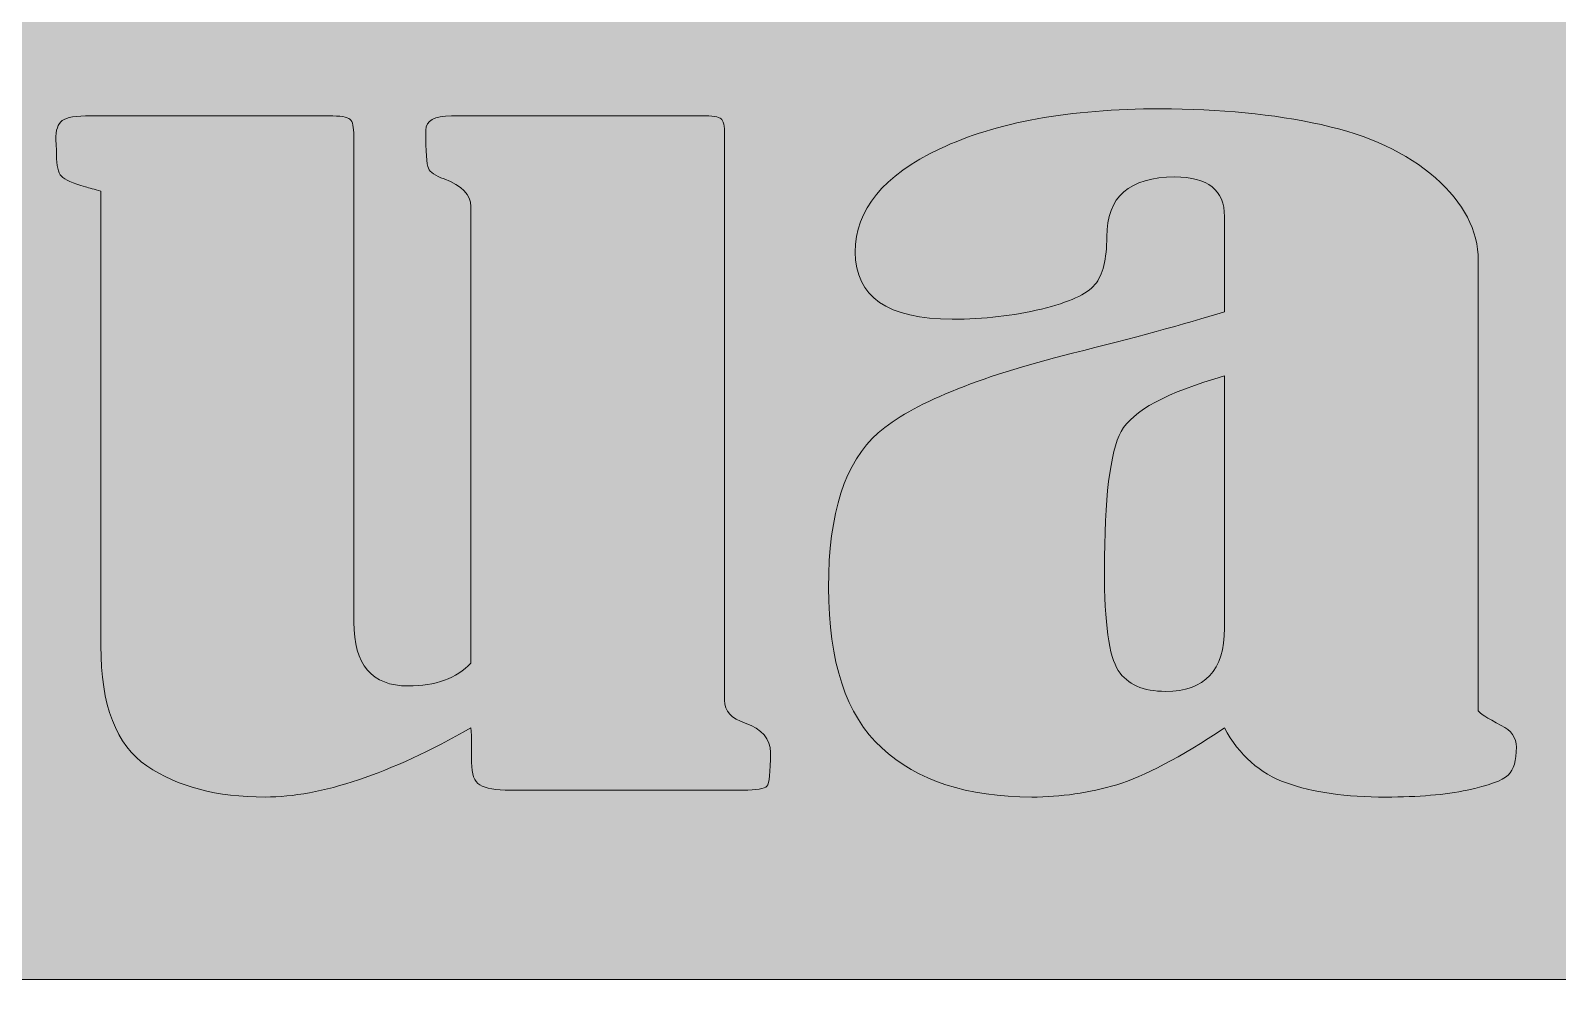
# Model space of a CAD drawing. Extents: x 573 to 1427, y -1386 to -613.
# Drawn here: x 999.9 to 1208.8, y -1386.4 to -1256.6 of the extents above; entities that cross this region are included whole.
import ezdxf

# ---------------------------------------------------------------- set-up
doc = ezdxf.new("R2010")
doc.units = 0
doc.header["$MEASUREMENT"] = 0
doc.layers.add('katman 1', color=7, linetype='Continuous')

# ---------------------------------------------------------------- blocks, each defined once
blk = doc.blocks.new('block 4')
at = {"layer": 'katman 1', "true_color": 0x00000a}
h = blk.add_hatch(color=178, dxfattribs=at)
h.dxf.hatch_style = 2
edge = h.paths.add_edge_path()
edge.add_spline(control_points=[(1426.78, -1240.66), (1426.76, -1219.2), (1414.77, -1206.6), (1394.11, -1206.49), (1374.6, -1206.38), (1355.09, -1206.43), (1335.58, -1206.41), (1321.54, -1206.39), (1321.82, -1206.42), (1323.74, -1191.69), (1324.93, -1182.56), (1325.68, -1172.51), (1317.17, -1166.65), (1309.32, -1161.25), (1300.82, -1163.8), (1293.26, -1168.9), (1291.26, -1170.25), (1289.88, -1171.16), (1287.53, -1169.25), (1280, -1163.15), (1271.96, -1164.7), (1264.24, -1168.72), (1257.92, -1172.01), (1252.33, -1178.82), (1244.83, -1170.63), (1243.72, -1169.42), (1240.58, -1169.84), (1238.44, -1170.09), (1227.87, -1171.36), (1219.88, -1176.52), (1215.67, -1187.08), (1214.32, -1190.47), (1214.16, -1193.62), (1208.56, -1190.38), (1200.83, -1185.91), (1186.03, -1190.54), (1182.24, -1198.52), (1177.64, -1208.23), (1170.8, -1205.93), (1162.95, -1205.47), (1173.82, -1193.38), (1175.56, -1179.94), (1166.06, -1172.76), (1159.01, -1167.42), (1158.72, -1161.79), (1160.05, -1154.54), (1160.6, -1152.01), (1159, -1149.74), (1157.63, -1152.3), (1153.94, -1159.22), (1147.8, -1165.09), (1147.78, -1173.84), (1150.04, -1175.64), (1152.56, -1174.44), (1154.96, -1174.56), (1162.54, -1174.95), (1166.39, -1179.95), (1165.75, -1188.51), (1165.17, -1196.28), (1160.25, -1201), (1153.46, -1200.31), (1146.25, -1199.58), (1141.83, -1193.65), (1142.62, -1185.97), (1142.88, -1183.37), (1145.32, -1180.64), (1142.43, -1178.12), (1137.31, -1177.93), (1134.95, -1181.24), (1133.55, -1185.75), (1132.14, -1201.27), (1129.66, -1203.64), (1114.57, -1203.65), (1068.43, -1203.66), (1022.29, -1203.65), (976.14, -1203.65), (947.86, -1203.65), (919.56, -1203.35), (891.28, -1203.83), (882.37, -1203.98), (877.41, -1200.43), (874.65, -1192.06), (872.69, -1186.13), (871.13, -1180.03), (868.48, -1174.35), (854.98, -1156.14), (848.08, -1135.06), (843.56, -1112.91), (841.91, -1104.83), (841.56, -1096.57), (840.19, -1088.46), (839.62, -1085.05), (839.78, -1080.22), (833.97, -1082.85), (832.46, -1089.63), (832.6, -1096.44), (833.54, -1103.28), (836.02, -1121.41), (841.5, -1138.75), (846.28, -1156.27), (847.77, -1161.73), (848.65, -1165.68), (841.83, -1169.16), (830.58, -1174.88), (829.71, -1190.8), (838.81, -1200.68), (840.27, -1202.27), (843.65, -1202.32), (843.21, -1205.77), (832.37, -1206.01), (832.37, -1206.01), (826.88, -1196.39), (821.12, -1186.29), (809.26, -1180.88), (799.42, -1186.14), (792.25, -1189.97), (790.22, -1186.95), (786.65, -1181.79), (778.52, -1170.04), (761.62, -1166.57), (753.59, -1175.1), (750.48, -1178.41), (749, -1178.07), (745.63, -1176.15), (737.2, -1171.32), (727.67, -1167.96), (719.11, -1173.83), (713.72, -1177.53), (710.1, -1176.97), (704.72, -1175.22), (686.99, -1169.45), (677.51, -1178), (679.61, -1197.2), (679.7, -1198.05), (679.67, -1198.98), (679.99, -1199.73), (682.74, -1206.18), (679.31, -1206.55), (674.38, -1206.52), (652.13, -1206.36), (629.87, -1206.35), (607.61, -1206.51), (587.54, -1206.65), (575.49, -1219.39), (575.47, -1240.25), (575.44, -1270.82), (575.25, -1301.4), (575.58, -1331.97), (575.73, -1345.93), (572.97, -1360.4), (580.63, -1373.62), (581.19, -1374.04), (581.75, -1374.46), (582.31, -1374.86), (584.06, -1376.13), (585.86, -1377.23), (587.77, -1378.25), (589.9, -1379.4), (591.98, -1380.64), (594.12, -1381.78), (595.19, -1382.36), (596.27, -1382.93), (597.36, -1383.48), (597.55, -1383.57), (598.84, -1384.16), (599.52, -1384.48), (600.23, -1384.75), (601.47, -1385.23), (601.66, -1385.3), (602.49, -1385.6), (603.32, -1385.86), (604.16, -1386.13), (604.91, -1386.24), (605.67, -1386.29), (606.42, -1386.4), (869.4, -1386.4), (1132.37, -1386.4), (1395.35, -1386.41), (1400.64, -1386.41), (1405.74, -1385.74), (1410.34, -1382.76), (1415.12, -1381.84), (1418.67, -1379.33), (1420.27, -1374.34), (1425.6, -1368.59), (1426.84, -1361.43), (1426.83, -1353.82), (1426.81, -1316.1), (1426.8, -1278.38), (1426.78, -1240.66)], knot_values=[0, 0, 0, 0, 1, 1, 1, 2, 2, 2, 3, 3, 3, 4, 4, 4, 5, 5, 5, 6, 6, 6, 7, 7, 7, 8, 8, 8, 9, 9, 9, 10, 10, 10, 11, 11, 11, 12, 12, 12, 13, 13, 13, 14, 14, 14, 15, 15, 15, 16, 16, 16, 17, 17, 17, 18, 18, 18, 19, 19, 19, 20, 20, 20, 21, 21, 21, 22, 22, 22, 23, 23, 23, 24, 24, 24, 25, 25, 25, 26, 26, 26, 27, 27, 27, 28, 28, 28, 29, 29, 29, 30, 30, 30, 31, 31, 31, 32, 32, 32, 33, 33, 33, 34, 34, 34, 35, 35, 35, 36, 36, 36, 37, 37, 37, 38, 38, 38, 39, 39, 39, 40, 40, 40, 41, 41, 41, 42, 42, 42, 43, 43, 43, 44, 44, 44, 45, 45, 45, 46, 46, 46, 47, 47, 47, 48, 48, 48, 49, 49, 49, 50, 50, 50, 51, 51, 51, 52, 52, 52, 53, 53, 53, 54, 54, 54, 55, 55, 55, 56, 56, 56, 57, 57, 57, 58, 58, 58, 59, 59, 59, 60, 60, 60, 61, 61, 61, 62, 62, 62, 63, 63, 63, 63], degree=3, periodic=1)
at = {"layer": 'katman 1', "lineweight": 0}
blk.add_open_spline([(1426.78, -1240.66), (1426.76, -1219.2), (1414.77, -1206.6), (1394.11, -1206.49), (1374.6, -1206.38), (1355.09, -1206.43), (1335.58, -1206.41), (1321.54, -1206.39), (1321.82, -1206.42), (1323.74, -1191.69), (1324.93, -1182.56), (1325.68, -1172.51), (1317.17, -1166.65), (1309.32, -1161.25), (1300.82, -1163.8), (1293.26, -1168.9), (1291.26, -1170.25), (1289.88, -1171.16), (1287.53, -1169.25), (1280, -1163.15), (1271.96, -1164.7), (1264.24, -1168.72), (1257.92, -1172.01), (1252.33, -1178.82), (1244.83, -1170.63), (1243.72, -1169.42), (1240.58, -1169.84), (1238.44, -1170.09), (1227.87, -1171.36), (1219.88, -1176.52), (1215.67, -1187.08), (1214.32, -1190.47), (1214.16, -1193.62), (1208.56, -1190.38), (1200.83, -1185.91), (1186.03, -1190.54), (1182.24, -1198.52), (1177.64, -1208.23), (1170.8, -1205.93), (1162.95, -1205.47), (1173.82, -1193.38), (1175.56, -1179.94), (1166.06, -1172.76), (1159.01, -1167.42), (1158.72, -1161.79), (1160.05, -1154.54), (1160.6, -1152.01), (1159, -1149.74), (1157.63, -1152.3), (1153.94, -1159.22), (1147.8, -1165.09), (1147.78, -1173.84), (1150.04, -1175.64), (1152.56, -1174.44), (1154.96, -1174.56), (1162.54, -1174.95), (1166.39, -1179.95), (1165.75, -1188.51), (1165.17, -1196.28), (1160.25, -1201), (1153.46, -1200.31), (1146.25, -1199.58), (1141.83, -1193.65), (1142.62, -1185.97), (1142.88, -1183.37), (1145.32, -1180.64), (1142.43, -1178.12), (1137.31, -1177.93), (1134.95, -1181.24), (1133.55, -1185.75), (1132.14, -1201.27), (1129.66, -1203.64), (1114.57, -1203.65), (1068.43, -1203.66), (1022.29, -1203.65), (976.14, -1203.65), (947.86, -1203.65), (919.56, -1203.35), (891.28, -1203.83), (882.37, -1203.98), (877.41, -1200.43), (874.65, -1192.06), (872.69, -1186.13), (871.13, -1180.03), (868.48, -1174.35), (854.98, -1156.14), (848.08, -1135.06), (843.56, -1112.91), (841.91, -1104.83), (841.56, -1096.57), (840.19, -1088.46), (839.62, -1085.05), (839.78, -1080.22), (833.97, -1082.85), (832.46, -1089.63), (832.6, -1096.44), (833.54, -1103.28), (836.02, -1121.41), (841.5, -1138.75), (846.28, -1156.27), (847.77, -1161.73), (848.65, -1165.68), (841.83, -1169.16), (830.58, -1174.88), (829.71, -1190.8), (838.81, -1200.68), (840.27, -1202.27), (843.65, -1202.32), (843.21, -1205.77), (832.37, -1206.01), (832.37, -1206.01), (826.88, -1196.39), (821.12, -1186.29), (809.26, -1180.88), (799.42, -1186.14), (792.25, -1189.97), (790.22, -1186.95), (786.65, -1181.79), (778.52, -1170.04), (761.62, -1166.57), (753.59, -1175.1), (750.48, -1178.41), (749, -1178.07), (745.63, -1176.15), (737.2, -1171.32), (727.67, -1167.96), (719.11, -1173.83), (713.72, -1177.53), (710.1, -1176.97), (704.72, -1175.22), (686.99, -1169.45), (677.51, -1178), (679.61, -1197.2), (679.7, -1198.05), (679.67, -1198.98), (679.99, -1199.73), (682.74, -1206.18), (679.31, -1206.55), (674.38, -1206.52), (652.13, -1206.36), (629.87, -1206.35), (607.61, -1206.51), (587.54, -1206.65), (575.49, -1219.39), (575.47, -1240.25), (575.44, -1270.82), (575.25, -1301.4), (575.58, -1331.97), (575.73, -1345.93), (572.97, -1360.4), (580.63, -1373.62), (581.19, -1374.04), (581.75, -1374.46), (582.31, -1374.86), (584.06, -1376.13), (585.86, -1377.23), (587.77, -1378.25), (589.9, -1379.4), (591.98, -1380.64), (594.12, -1381.78), (595.19, -1382.36), (596.27, -1382.93), (597.36, -1383.48), (597.55, -1383.57), (598.84, -1384.16), (599.52, -1384.48), (600.23, -1384.75), (601.47, -1385.23), (601.66, -1385.3), (602.49, -1385.6), (603.32, -1385.86), (604.16, -1386.13), (604.91, -1386.24), (605.67, -1386.29), (606.42, -1386.4), (869.4, -1386.4), (1132.37, -1386.4), (1395.35, -1386.41), (1400.64, -1386.41), (1405.74, -1385.74), (1410.34, -1382.76), (1415.12, -1381.84), (1418.67, -1379.33), (1420.27, -1374.34), (1425.6, -1368.59), (1426.84, -1361.43), (1426.83, -1353.82), (1426.81, -1316.1), (1426.8, -1278.38), (1426.78, -1240.66)], degree=3, knots=[0, 0, 0, 0, 1, 1, 1, 2, 2, 2, 3, 3, 3, 4, 4, 4, 5, 5, 5, 6, 6, 6, 7, 7, 7, 8, 8, 8, 9, 9, 9, 10, 10, 10, 11, 11, 11, 12, 12, 12, 13, 13, 13, 14, 14, 14, 15, 15, 15, 16, 16, 16, 17, 17, 17, 18, 18, 18, 19, 19, 19, 20, 20, 20, 21, 21, 21, 22, 22, 22, 23, 23, 23, 24, 24, 24, 25, 25, 25, 26, 26, 26, 27, 27, 27, 28, 28, 28, 29, 29, 29, 30, 30, 30, 31, 31, 31, 32, 32, 32, 33, 33, 33, 34, 34, 34, 35, 35, 35, 36, 36, 36, 37, 37, 37, 38, 38, 38, 39, 39, 39, 40, 40, 40, 41, 41, 41, 42, 42, 42, 43, 43, 43, 44, 44, 44, 45, 45, 45, 46, 46, 46, 47, 47, 47, 48, 48, 48, 49, 49, 49, 50, 50, 50, 51, 51, 51, 52, 52, 52, 53, 53, 53, 54, 54, 54, 55, 55, 55, 56, 56, 56, 57, 57, 57, 58, 58, 58, 59, 59, 59, 60, 60, 60, 61, 61, 61, 62, 62, 62, 63, 63, 63, 63], dxfattribs=at)
blk = doc.blocks.new('block 3')
at = {"layer": 'katman 1'}
blk.add_blockref('block 4', (0, 0), dxfattribs=at)
blk = doc.blocks.new('block 5')
at = {"layer": 'katman 1', "true_color": 0x009c03}
h = blk.add_hatch(color=94, dxfattribs=at)
h.dxf.hatch_style = 2
edge = h.paths.add_edge_path()
edge.add_spline(control_points=[(1163.25, -1295.05), (1163.25, -1295.05), (1163.25, -1282.01), (1163.25, -1282.01), (1163.25, -1278.41), (1160.99, -1276.6), (1156.46, -1276.6), (1150.25, -1276.6), (1147.15, -1279.33), (1147.15, -1284.78), (1147.15, -1287.84), (1146.61, -1290.03), (1145.53, -1291.33), (1144.44, -1292.64), (1142, -1293.75), (1138.21, -1294.67), (1134.4, -1295.6), (1130.34, -1296.06), (1126.02, -1296.06), (1117.17, -1296.06), (1112.74, -1293), (1112.74, -1286.87), (1112.74, -1281.11), (1116.59, -1276.4), (1124.3, -1272.75), (1132, -1269.11), (1142.06, -1267.28), (1154.47, -1267.28), (1162.62, -1267.28), (1169.96, -1268), (1176.48, -1269.44), (1183, -1270.88), (1188.21, -1273.31), (1192.11, -1276.73), (1196, -1280.15), (1197.96, -1283.91), (1197.97, -1288), (1197.97, -1288), (1197.97, -1349.63), (1197.97, -1349.63), (1198.11, -1349.94), (1199.16, -1350.62), (1201.11, -1351.65), (1202.5, -1352.33), (1203.2, -1353.32), (1203.2, -1354.63), (1203.2, -1356.43), (1202.82, -1357.7), (1202.05, -1358.44), (1201.28, -1359.19), (1199.42, -1359.87), (1196.46, -1360.5), (1193.49, -1361.13), (1189.78, -1361.45), (1185.32, -1361.45), (1179.88, -1361.45), (1175.35, -1360.81), (1171.72, -1359.52), (1168.1, -1358.24), (1165.27, -1355.73), (1163.25, -1351.99), (1157.19, -1356.04), (1152.27, -1358.63), (1148.51, -1359.76), (1144.74, -1360.89), (1140.87, -1361.45), (1136.9, -1361.45), (1128.06, -1361.45), (1121.21, -1359.21), (1116.36, -1354.73), (1111.5, -1350.26), (1109.08, -1342.94), (1109.08, -1332.77), (1109.09, -1322.6), (1111.35, -1315.55), (1115.88, -1311.61), (1120.41, -1307.68), (1129.26, -1304.04), (1142.44, -1300.72), (1150.81, -1298.65), (1157.74, -1296.76), (1163.25, -1295.05)], knot_values=[0, 0, 0, 0, 1, 1, 1, 2, 2, 2, 3, 3, 3, 4, 4, 4, 5, 5, 5, 6, 6, 6, 7, 7, 7, 8, 8, 8, 9, 9, 9, 10, 10, 10, 11, 11, 11, 12, 12, 12, 13, 13, 13, 14, 14, 14, 15, 15, 15, 16, 16, 16, 17, 17, 17, 18, 18, 18, 19, 19, 19, 20, 20, 20, 21, 21, 21, 22, 22, 22, 23, 23, 23, 24, 24, 24, 25, 25, 25, 26, 26, 26, 27, 27, 27, 27], degree=3, periodic=1)
edge = h.paths.add_edge_path()
edge.add_spline(control_points=[(1163.25, -1303.83), (1155.37, -1306.08), (1150.67, -1308.61), (1149.13, -1311.42), (1147.6, -1314.23), (1146.83, -1320.55), (1146.83, -1330.4), (1146.83, -1337.64), (1147.46, -1342.22), (1148.72, -1344.13), (1149.97, -1346.04), (1152.13, -1346.99), (1155.2, -1346.99), (1160.57, -1346.99), (1163.25, -1344.11), (1163.25, -1338.36), (1163.25, -1338.36), (1163.25, -1303.83), (1163.25, -1303.83)], knot_values=[0, 0, 0, 0, 1, 1, 1, 2, 2, 2, 3, 3, 3, 4, 4, 4, 5, 5, 5, 6, 6, 6, 6], degree=3, periodic=1)
h = blk.add_hatch(color=94, dxfattribs=at)
h.dxf.hatch_style = 2
edge = h.paths.add_edge_path()
edge.add_spline(control_points=[(1009.52, -1278.56), (1008.61, -1278.29), (1007.91, -1278.09), (1007.43, -1277.96), (1005.68, -1277.46), (1004.59, -1276.98), (1004.13, -1276.5), (1003.68, -1276.03), (1003.45, -1275.05), (1003.45, -1273.57), (1003.45, -1272.75), (1003.42, -1272.08), (1003.35, -1271.54), (1003.35, -1270.19), (1003.64, -1269.3), (1004.24, -1268.87), (1004.83, -1268.44), (1006.14, -1268.23), (1008.16, -1268.23), (1008.16, -1268.23), (1040.68, -1268.23), (1040.68, -1268.23), (1042.29, -1268.23), (1043.26, -1268.39), (1043.61, -1268.7), (1043.96, -1269.02), (1044.14, -1269.78), (1044.14, -1271), (1044.14, -1271), (1044.14, -1337.53), (1044.14, -1337.53), (1044.14, -1343.34), (1046.61, -1346.25), (1051.56, -1346.25), (1055.32, -1346.25), (1058.18, -1345.21), (1060.14, -1343.14), (1060.14, -1343.14), (1060.14, -1280.66), (1060.14, -1280.66), (1060.14, -1279.04), (1058.92, -1277.78), (1056.48, -1276.87), (1055.29, -1276.43), (1054.57, -1275.94), (1054.33, -1275.42), (1054.09, -1274.9), (1053.97, -1273.16), (1053.97, -1270.19), (1053.97, -1268.88), (1055.15, -1268.23), (1057.52, -1268.23), (1057.52, -1268.23), (1091.72, -1268.23), (1091.72, -1268.23), (1093.18, -1268.23), (1094.07, -1268.36), (1094.39, -1268.63), (1094.7, -1268.9), (1094.86, -1269.62), (1094.86, -1270.8), (1094.86, -1270.8), (1094.86, -1348.21), (1094.86, -1348.21), (1094.86, -1349.69), (1095.8, -1350.73), (1097.68, -1351.32), (1099.98, -1352.13), (1101.13, -1353.48), (1101.13, -1355.37), (1101.13, -1358.07), (1100.97, -1359.6), (1100.66, -1359.96), (1100.35, -1360.32), (1099.25, -1360.5), (1097.37, -1360.5), (1097.37, -1360.5), (1065.57, -1360.5), (1065.57, -1360.5), (1063.55, -1360.5), (1062.16, -1360.27), (1061.39, -1359.79), (1060.62, -1359.32), (1060.24, -1358.3), (1060.24, -1356.72), (1060.24, -1356.72), (1060.24, -1355.03), (1060.24, -1355.03), (1060.24, -1353.23), (1060.2, -1352.22), (1060.14, -1351.99), (1049.05, -1358.3), (1039.67, -1361.45), (1032, -1361.45), (1025.41, -1361.45), (1020.02, -1360.03), (1015.82, -1357.19), (1011.62, -1354.35), (1009.52, -1348.88), (1009.52, -1340.78), (1009.52, -1340.78), (1009.52, -1278.56), (1009.52, -1278.56)], knot_values=[0, 0, 0, 0, 1, 1, 1, 2, 2, 2, 3, 3, 3, 4, 4, 4, 5, 5, 5, 6, 6, 6, 7, 7, 7, 8, 8, 8, 9, 9, 9, 10, 10, 10, 11, 11, 11, 12, 12, 12, 13, 13, 13, 14, 14, 14, 15, 15, 15, 16, 16, 16, 17, 17, 17, 18, 18, 18, 19, 19, 19, 20, 20, 20, 21, 21, 21, 22, 22, 22, 23, 23, 23, 24, 24, 24, 25, 25, 25, 26, 26, 26, 27, 27, 27, 28, 28, 28, 29, 29, 29, 30, 30, 30, 31, 31, 31, 32, 32, 32, 33, 33, 33, 34, 34, 34, 34], degree=3, periodic=1)
at = {"layer": 'katman 1', "lineweight": 0}
for points, knots in [([(1163.25, -1295.05), (1163.25, -1295.05), (1163.25, -1282.01), (1163.25, -1282.01), (1163.25, -1278.41), (1160.99, -1276.6), (1156.46, -1276.6), (1150.25, -1276.6), (1147.15, -1279.33), (1147.15, -1284.78), (1147.15, -1287.84), (1146.61, -1290.03), (1145.53, -1291.33), (1144.44, -1292.64), (1142, -1293.75), (1138.21, -1294.67), (1134.4, -1295.6), (1130.34, -1296.06), (1126.02, -1296.06), (1117.17, -1296.06), (1112.74, -1293), (1112.74, -1286.87), (1112.74, -1281.11), (1116.59, -1276.4), (1124.3, -1272.75), (1132, -1269.11), (1142.06, -1267.28), (1154.47, -1267.28), (1162.62, -1267.28), (1169.96, -1268), (1176.48, -1269.44), (1183, -1270.88), (1188.21, -1273.31), (1192.11, -1276.73), (1196, -1280.15), (1197.96, -1283.91), (1197.97, -1288), (1197.97, -1288), (1197.97, -1349.63), (1197.97, -1349.63), (1198.11, -1349.94), (1199.16, -1350.62), (1201.11, -1351.65), (1202.5, -1352.33), (1203.2, -1353.32), (1203.2, -1354.63), (1203.2, -1356.43), (1202.82, -1357.7), (1202.05, -1358.44), (1201.28, -1359.19), (1199.42, -1359.87), (1196.46, -1360.5), (1193.49, -1361.13), (1189.78, -1361.45), (1185.32, -1361.45), (1179.88, -1361.45), (1175.35, -1360.81), (1171.72, -1359.52), (1168.1, -1358.24), (1165.27, -1355.73), (1163.25, -1351.99), (1157.19, -1356.04), (1152.27, -1358.63), (1148.51, -1359.76), (1144.74, -1360.89), (1140.87, -1361.45), (1136.9, -1361.45), (1128.06, -1361.45), (1121.21, -1359.21), (1116.36, -1354.73), (1111.5, -1350.26), (1109.08, -1342.94), (1109.08, -1332.77), (1109.09, -1322.6), (1111.35, -1315.55), (1115.88, -1311.61), (1120.41, -1307.68), (1129.26, -1304.04), (1142.44, -1300.72), (1150.81, -1298.65), (1157.74, -1296.76), (1163.25, -1295.05)], [0, 0, 0, 0, 1, 1, 1, 2, 2, 2, 3, 3, 3, 4, 4, 4, 5, 5, 5, 6, 6, 6, 7, 7, 7, 8, 8, 8, 9, 9, 9, 10, 10, 10, 11, 11, 11, 12, 12, 12, 13, 13, 13, 14, 14, 14, 15, 15, 15, 16, 16, 16, 17, 17, 17, 18, 18, 18, 19, 19, 19, 20, 20, 20, 21, 21, 21, 22, 22, 22, 23, 23, 23, 24, 24, 24, 25, 25, 25, 26, 26, 26, 27, 27, 27, 27]), ([(1009.52, -1278.56), (1008.61, -1278.29), (1007.91, -1278.09), (1007.43, -1277.96), (1005.68, -1277.46), (1004.59, -1276.98), (1004.13, -1276.5), (1003.68, -1276.03), (1003.45, -1275.05), (1003.45, -1273.57), (1003.45, -1272.75), (1003.42, -1272.08), (1003.35, -1271.54), (1003.35, -1270.19), (1003.64, -1269.3), (1004.24, -1268.87), (1004.83, -1268.44), (1006.14, -1268.23), (1008.16, -1268.23), (1008.16, -1268.23), (1040.68, -1268.23), (1040.68, -1268.23), (1042.29, -1268.23), (1043.26, -1268.39), (1043.61, -1268.7), (1043.96, -1269.02), (1044.14, -1269.78), (1044.14, -1271), (1044.14, -1271), (1044.14, -1337.53), (1044.14, -1337.53), (1044.14, -1343.34), (1046.61, -1346.25), (1051.56, -1346.25), (1055.32, -1346.25), (1058.18, -1345.21), (1060.14, -1343.14), (1060.14, -1343.14), (1060.14, -1280.66), (1060.14, -1280.66), (1060.14, -1279.04), (1058.92, -1277.78), (1056.48, -1276.87), (1055.29, -1276.43), (1054.57, -1275.94), (1054.33, -1275.42), (1054.09, -1274.9), (1053.97, -1273.16), (1053.97, -1270.19), (1053.97, -1268.88), (1055.15, -1268.23), (1057.52, -1268.23), (1057.52, -1268.23), (1091.72, -1268.23), (1091.72, -1268.23), (1093.18, -1268.23), (1094.07, -1268.36), (1094.39, -1268.63), (1094.7, -1268.9), (1094.86, -1269.62), (1094.86, -1270.8), (1094.86, -1270.8), (1094.86, -1348.21), (1094.86, -1348.21), (1094.86, -1349.69), (1095.8, -1350.73), (1097.68, -1351.32), (1099.98, -1352.13), (1101.13, -1353.48), (1101.13, -1355.37), (1101.13, -1358.07), (1100.97, -1359.6), (1100.66, -1359.96), (1100.35, -1360.32), (1099.25, -1360.5), (1097.37, -1360.5), (1097.37, -1360.5), (1065.57, -1360.5), (1065.57, -1360.5), (1063.55, -1360.5), (1062.16, -1360.27), (1061.39, -1359.79), (1060.62, -1359.32), (1060.24, -1358.3), (1060.24, -1356.72), (1060.24, -1356.72), (1060.24, -1355.03), (1060.24, -1355.03), (1060.24, -1353.23), (1060.2, -1352.22), (1060.14, -1351.99), (1049.05, -1358.3), (1039.67, -1361.45), (1032, -1361.45), (1025.41, -1361.45), (1020.02, -1360.03), (1015.82, -1357.19), (1011.62, -1354.35), (1009.52, -1348.88), (1009.52, -1340.78), (1009.52, -1340.78), (1009.52, -1278.56), (1009.52, -1278.56)], [0, 0, 0, 0, 1, 1, 1, 2, 2, 2, 3, 3, 3, 4, 4, 4, 5, 5, 5, 6, 6, 6, 7, 7, 7, 8, 8, 8, 9, 9, 9, 10, 10, 10, 11, 11, 11, 12, 12, 12, 13, 13, 13, 14, 14, 14, 15, 15, 15, 16, 16, 16, 17, 17, 17, 18, 18, 18, 19, 19, 19, 20, 20, 20, 21, 21, 21, 22, 22, 22, 23, 23, 23, 24, 24, 24, 25, 25, 25, 26, 26, 26, 27, 27, 27, 28, 28, 28, 29, 29, 29, 30, 30, 30, 31, 31, 31, 32, 32, 32, 33, 33, 33, 34, 34, 34, 34]), ([(1163.25, -1303.83), (1155.37, -1306.08), (1150.67, -1308.61), (1149.13, -1311.42), (1147.6, -1314.23), (1146.83, -1320.55), (1146.83, -1330.4), (1146.83, -1337.64), (1147.46, -1342.22), (1148.72, -1344.13), (1149.97, -1346.04), (1152.13, -1346.99), (1155.2, -1346.99), (1160.57, -1346.99), (1163.25, -1344.11), (1163.25, -1338.36), (1163.25, -1338.36), (1163.25, -1303.83), (1163.25, -1303.83)], [0, 0, 0, 0, 1, 1, 1, 2, 2, 2, 3, 3, 3, 4, 4, 4, 5, 5, 5, 6, 6, 6, 6])]:
    blk.add_open_spline(points, degree=3, knots=knots, dxfattribs=at)
blk = doc.blocks.new('block 2')
at = {"layer": 'katman 1'}
for name in ['block 3', 'block 5']:
    blk.add_blockref(name, (0, 0), dxfattribs=at)

msp = doc.modelspace()

# ---------------------------------------------------------------- block references
at = {"layer": 'katman 1'}
msp.add_blockref('block 2', (0, 0), dxfattribs=at)

doc.saveas('drawing.dxf')
